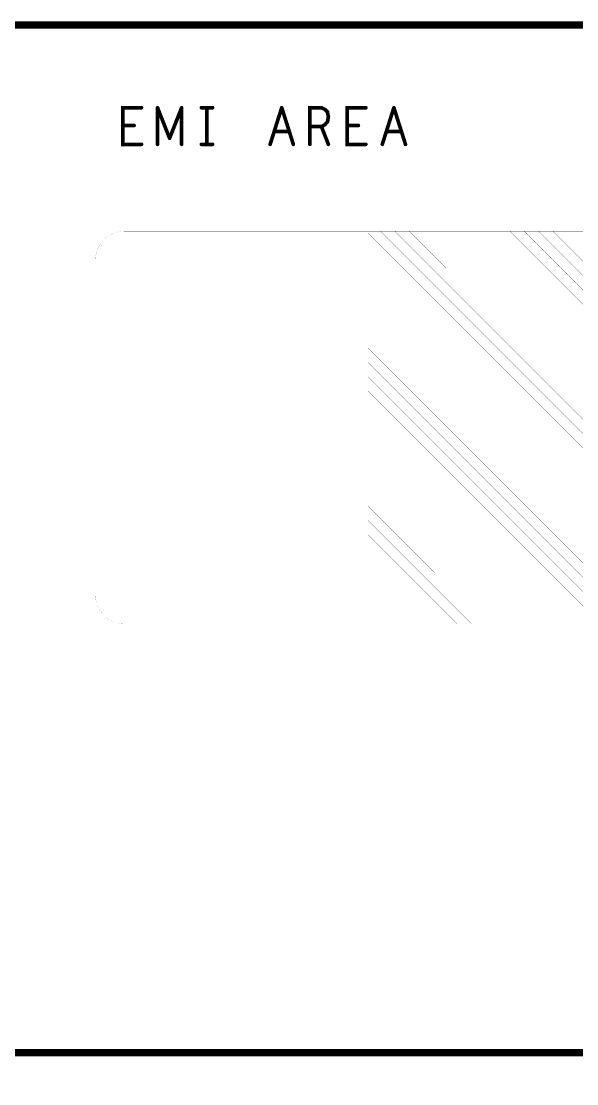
# Model space of a CAD drawing. Header units: millimetres. Extents: x 3362 to 3827, y -139 to 191.
# Drawn here: x 3473.49 to 3492.74, y 133.5 to 170.32 of the extents above; entities that cross this region are included whole.
import ezdxf

# ---------------------------------------------------------------- set-up
doc = ezdxf.new("R2010")
doc.units = ezdxf.units.MM
doc.header["$LTSCALE"] = 23.1
doc.layers.get('0').update_dxf_attribs({"linetype": 'CONTINUOUS'})

# ---------------------------------------------------------------- blocks, each defined once
blk = doc.blocks.new('PAD_R1')
at = {"const_width": 0.5}
blk.add_lwpolyline([(0.25, 0, 1), (-0.25, 0, 1)], format="xyb", close=True, dxfattribs=at)

msp = doc.modelspace()

# ---------------------------------------------------------------- linework, layer by layer
for points, const_width in [([(3382.535, 170.192), (3632.508, 170.192), (3632.69, 170.01), (3632.69, 96.87), (3564.868, 96.87), (3564.868, 134.572)], 0.254), ([(3477.656, 166.053), (3477.013, 166.053), (3477.013, 167.323), (3477.656, 167.323)], 0.127), ([(3478.211, 166.053), (3478.211, 167.323)], 0.127), ([(3478.211, 167.323), (3478.63, 166.264)], 0.127), ([(3478.63, 166.264), (3479.048, 167.323)], 0.127), ([(3479.048, 167.323), (3479.048, 166.053)], 0.127), ([(3479.732, 167.323), (3480.118, 167.323)], 0.127), ([(3479.925, 167.323), (3479.925, 166.053)], 0.127), ([(3482.114, 166.053), (3482.516, 167.323)], 0.127), ([(3482.516, 167.323), (3482.918, 166.053)], 0.127), ([(3483.49, 166.053), (3483.49, 167.323), (3483.892, 167.323), (3484.02, 167.259), (3484.101, 167.175), (3484.133, 167.005), (3484.101, 166.836), (3484.004, 166.73), (3483.892, 166.667), (3483.49, 166.667)], 0.127), ([(3485.429, 166.053), (3484.785, 166.053), (3484.785, 167.323), (3485.429, 167.323)], 0.127), ([(3486, 166.053), (3486.402, 167.323)], 0.127), ([(3486.402, 167.323), (3486.804, 166.053)], 0.127), ([(3477.399, 166.709), (3477.013, 166.709)], 0.127), ([(3482.773, 166.497), (3482.259, 166.497)], 0.127), ([(3483.892, 166.667), (3484.133, 166.053)], 0.127), ([(3485.171, 166.709), (3484.785, 166.709)], 0.127), ([(3486.659, 166.497), (3486.145, 166.497)], 0.127), ([(3479.732, 166.053), (3480.118, 166.053)], 0.127), ([(3498.715, 163.044), (3477.059, 163.044)], 0.00254), ([(3485.501, 149.444), (3485.501, 163.044)], 0.00254), ([(3498.715, 163.044), (3485.501, 163.044)], 0.00254), ([(3499.214, 149.271), (3485.501, 162.984)], 0.00254), ([(3501.506, 147.477), (3485.939, 163.044)], 0.00254), ([(3502.995, 146.485), (3486.436, 163.044)], 0.00254), ([(3504.057, 145.921), (3486.934, 163.044)], 0.00254), ([(3504.949, 145.527), (3487.432, 163.044)], 0.00254), ([(3505.742, 145.232), (3487.93, 163.044)], 0.00254), ([(3506.466, 145.006), (3488.428, 163.044)], 0.00254), ([(3507.139, 144.831), (3488.926, 163.044)], 0.00254), ([(3507.772, 144.696), (3489.423, 163.044)], 0.00254), ([(3508.372, 144.594), (3489.921, 163.044)], 0.00254), ([(3508.944, 144.52), (3490.419, 163.044)], 0.00254), ([(3509.492, 144.469), (3490.917, 163.044)], 0.00254), ([(3510.02, 144.439), (3491.415, 163.044)], 0.00254), ([(3503.85, 151.107), (3491.912, 163.044)], 0.00254), ([(3503.85, 151.605), (3492.41, 163.044)], 0.00254), ([(3498.556, 149.431), (3485.501, 162.486)], 0.00254), ([(3476.059, 162.044), (3476.059, 150.444)], 0.00254), ([(3498.045, 149.444), (3485.501, 161.988)], 0.00254), ([(3497.547, 149.444), (3485.501, 161.491)], 0.00254), ([(3497.05, 149.444), (3485.501, 160.993)], 0.00254), ([(3496.552, 149.444), (3485.501, 160.495)], 0.00254), ([(3496.054, 149.444), (3485.501, 159.997)], 0.00254), ([(3495.556, 149.444), (3485.501, 159.499)], 0.00254), ([(3495.058, 149.444), (3485.501, 159.001)], 0.00254), ([(3494.561, 149.444), (3485.501, 158.504)], 0.00254), ([(3494.063, 149.444), (3485.501, 158.006)], 0.00254), ([(3493.565, 149.444), (3485.501, 157.508)], 0.00254), ([(3493.067, 149.444), (3485.501, 157.01)], 0.00254), ([(3492.569, 149.444), (3485.501, 156.513)], 0.00254), ([(3492.072, 149.444), (3485.501, 156.015)], 0.00254), ([(3491.574, 149.444), (3485.501, 155.517)], 0.00254), ([(3491.076, 149.444), (3485.501, 155.019)], 0.00254), ([(3490.578, 149.444), (3485.501, 154.521)], 0.00254), ([(3490.081, 149.444), (3485.501, 154.024)], 0.00254), ([(3489.583, 149.444), (3485.501, 153.526)], 0.00254), ([(3489.085, 149.444), (3485.501, 153.028)], 0.00254), ([(3488.587, 149.444), (3485.501, 152.53)], 0.00254), ([(3488.089, 149.444), (3485.501, 152.032)], 0.00254), ([(3487.591, 149.444), (3485.501, 151.534)], 0.00254), ([(3487.094, 149.444), (3485.501, 151.037)], 0.00254), ([(3486.596, 149.444), (3485.501, 150.539)], 0.00254), ([(3486.098, 149.444), (3485.501, 150.041)], 0.00254), ([(3485.6, 149.444), (3485.501, 149.543)], 0.00254), ([(3498.3, 149.444), (3477.059, 149.444)], 0.00254), ([(3498.3, 149.444), (3485.501, 149.444)], 0.00254), ([(3470.685, 134.572), (3564.868, 134.572), (3564.873, 134.577)], 0.254)]:
    msp.add_lwpolyline(points, dxfattribs=dict(const_width=const_width))
at = {"const_width": 0.00254}
for points in [[(3476.059, 162.044, -0.414216), (3477.059, 163.044)], [(3477.059, 149.444, -0.414215), (3476.059, 150.444)]]:
    msp.add_lwpolyline(points, format="xyb", dxfattribs=at)

# ---------------------------------------------------------------- block references
for p, xscale, yscale in [((3477.656, 167.323), 0.127, 0.127), ((3478.211, 167.323), 0.127, 0.127), ((3478.211, 167.323), 0.127, 0.127), ((3479.048, 167.323), 0.127, 0.127), ((3479.048, 167.323), 0.127, 0.127), ((3479.732, 167.323), 0.127, 0.127), ((3479.925, 167.323), 0.127, 0.127), ((3480.118, 167.323), 0.127, 0.127), ((3482.516, 167.323), 0.127, 0.127), ((3482.516, 167.323), 0.127, 0.127), ((3485.429, 167.323), 0.127, 0.127), ((3486.402, 167.323), 0.127, 0.127), ((3486.402, 167.323), 0.127, 0.127), ((3477.013, 166.709), 0.127, 0.127), ((3477.399, 166.709), 0.127, 0.127), ((3482.259, 166.497), 0.127, 0.127), ((3482.773, 166.497), 0.127, 0.127), ((3483.49, 166.667), 0.127, 0.127), ((3483.892, 166.667), 0.127, 0.127), ((3484.785, 166.709), 0.127, 0.127), ((3485.171, 166.709), 0.127, 0.127), ((3486.145, 166.497), 0.127, 0.127), ((3486.659, 166.497), 0.127, 0.127), ((3477.656, 166.053), 0.127, 0.127), ((3478.211, 166.053), 0.127, 0.127), ((3478.63, 166.264), 0.127, 0.127), ((3478.63, 166.264), 0.127, 0.127), ((3479.048, 166.053), 0.127, 0.127), ((3479.732, 166.053), 0.127, 0.127), ((3479.925, 166.053), 0.127, 0.127), ((3480.118, 166.053), 0.127, 0.127), ((3482.114, 166.053), 0.127, 0.127), ((3482.918, 166.053), 0.127, 0.127), ((3483.49, 166.053), 0.127, 0.127), ((3484.133, 166.053), 0.127, 0.127), ((3485.429, 166.053), 0.127, 0.127), ((3486, 166.053), 0.127, 0.127), ((3486.804, 166.053), 0.127, 0.127), ((3477.059, 163.044), 0.00254, 0.00254), ((3477.059, 163.044), 0.00254, 0.00254), ((3485.501, 163.044), 0.00254, 0.00254), ((3485.501, 163.044), 0.00254, 0.00254), ((3485.501, 162.984), 0.00254, 0.00254), ((3485.939, 163.044), 0.00254, 0.00254), ((3486.436, 163.044), 0.00254, 0.00254), ((3486.934, 163.044), 0.00254, 0.00254), ((3487.432, 163.044), 0.00254, 0.00254), ((3487.93, 163.044), 0.00254, 0.00254), ((3488.428, 163.044), 0.00254, 0.00254), ((3488.926, 163.044), 0.00254, 0.00254), ((3489.423, 163.044), 0.00254, 0.00254), ((3489.921, 163.044), 0.00254, 0.00254), ((3490.419, 163.044), 0.00254, 0.00254), ((3490.917, 163.044), 0.00254, 0.00254), ((3491.415, 163.044), 0.00254, 0.00254), ((3491.912, 163.044), 0.00254, 0.00254), ((3492.41, 163.044), 0.00254, 0.00254), ((3485.501, 162.486), 0.00254, 0.00254), ((3476.059, 162.044), 0.00254, 0.00254), ((3476.059, 162.044), 0.00254, 0.00254), ((3485.501, 161.988), 0.00254, 0.00254), ((3485.501, 161.491), 0.00254, 0.00254), ((3485.501, 160.993), 0.00254, 0.00254), ((3485.501, 160.495), 0.00254, 0.00254), ((3485.501, 159.997), 0.00254, 0.00254), ((3485.501, 159.499), 0.00254, 0.00254), ((3485.501, 159.001), 0.00254, 0.00254), ((3485.501, 158.504), 0.00254, 0.00254), ((3485.501, 158.006), 0.00254, 0.00254), ((3485.501, 157.508), 0.00254, 0.00254), ((3485.501, 157.01), 0.00254, 0.00254), ((3485.501, 156.513), 0.00254, 0.00254), ((3485.501, 156.015), 0.00254, 0.00254), ((3485.501, 155.517), 0.00254, 0.00254), ((3485.501, 155.019), 0.00254, 0.00254), ((3485.501, 154.521), 0.00254, 0.00254), ((3485.501, 154.024), 0.00254, 0.00254), ((3485.501, 153.526), 0.00254, 0.00254), ((3485.501, 153.028), 0.00254, 0.00254), ((3485.501, 152.53), 0.00254, 0.00254), ((3485.501, 152.032), 0.00254, 0.00254), ((3485.501, 151.534), 0.00254, 0.00254), ((3485.501, 151.037), 0.00254, 0.00254), ((3476.059, 150.444), 0.00254, 0.00254), ((3476.059, 150.444), 0.00254, 0.00254), ((3485.501, 150.539), 0.00254, 0.00254), ((3485.501, 150.041), 0.00254, 0.00254), ((3485.501, 149.543), 0.00254, 0.00254), ((3477.059, 149.444), 0.00254, 0.00254), ((3477.059, 149.444), 0.00254, 0.00254), ((3485.501, 149.444), 0.00254, 0.00254), ((3485.501, 149.444), 0.00254, 0.00254), ((3485.6, 149.444), 0.00254, 0.00254), ((3486.098, 149.444), 0.00254, 0.00254), ((3486.596, 149.444), 0.00254, 0.00254), ((3487.094, 149.444), 0.00254, 0.00254), ((3487.591, 149.444), 0.00254, 0.00254), ((3488.089, 149.444), 0.00254, 0.00254), ((3488.587, 149.444), 0.00254, 0.00254), ((3489.085, 149.444), 0.00254, 0.00254), ((3489.583, 149.444), 0.00254, 0.00254), ((3490.081, 149.444), 0.00254, 0.00254), ((3490.578, 149.444), 0.00254, 0.00254), ((3491.076, 149.444), 0.00254, 0.00254), ((3491.574, 149.444), 0.00254, 0.00254), ((3492.072, 149.444), 0.00254, 0.00254), ((3492.569, 149.444), 0.00254, 0.00254)]:
    msp.add_blockref('PAD_R1', p, dxfattribs=dict(xscale=xscale, yscale=yscale))

doc.saveas('drawing.dxf')
